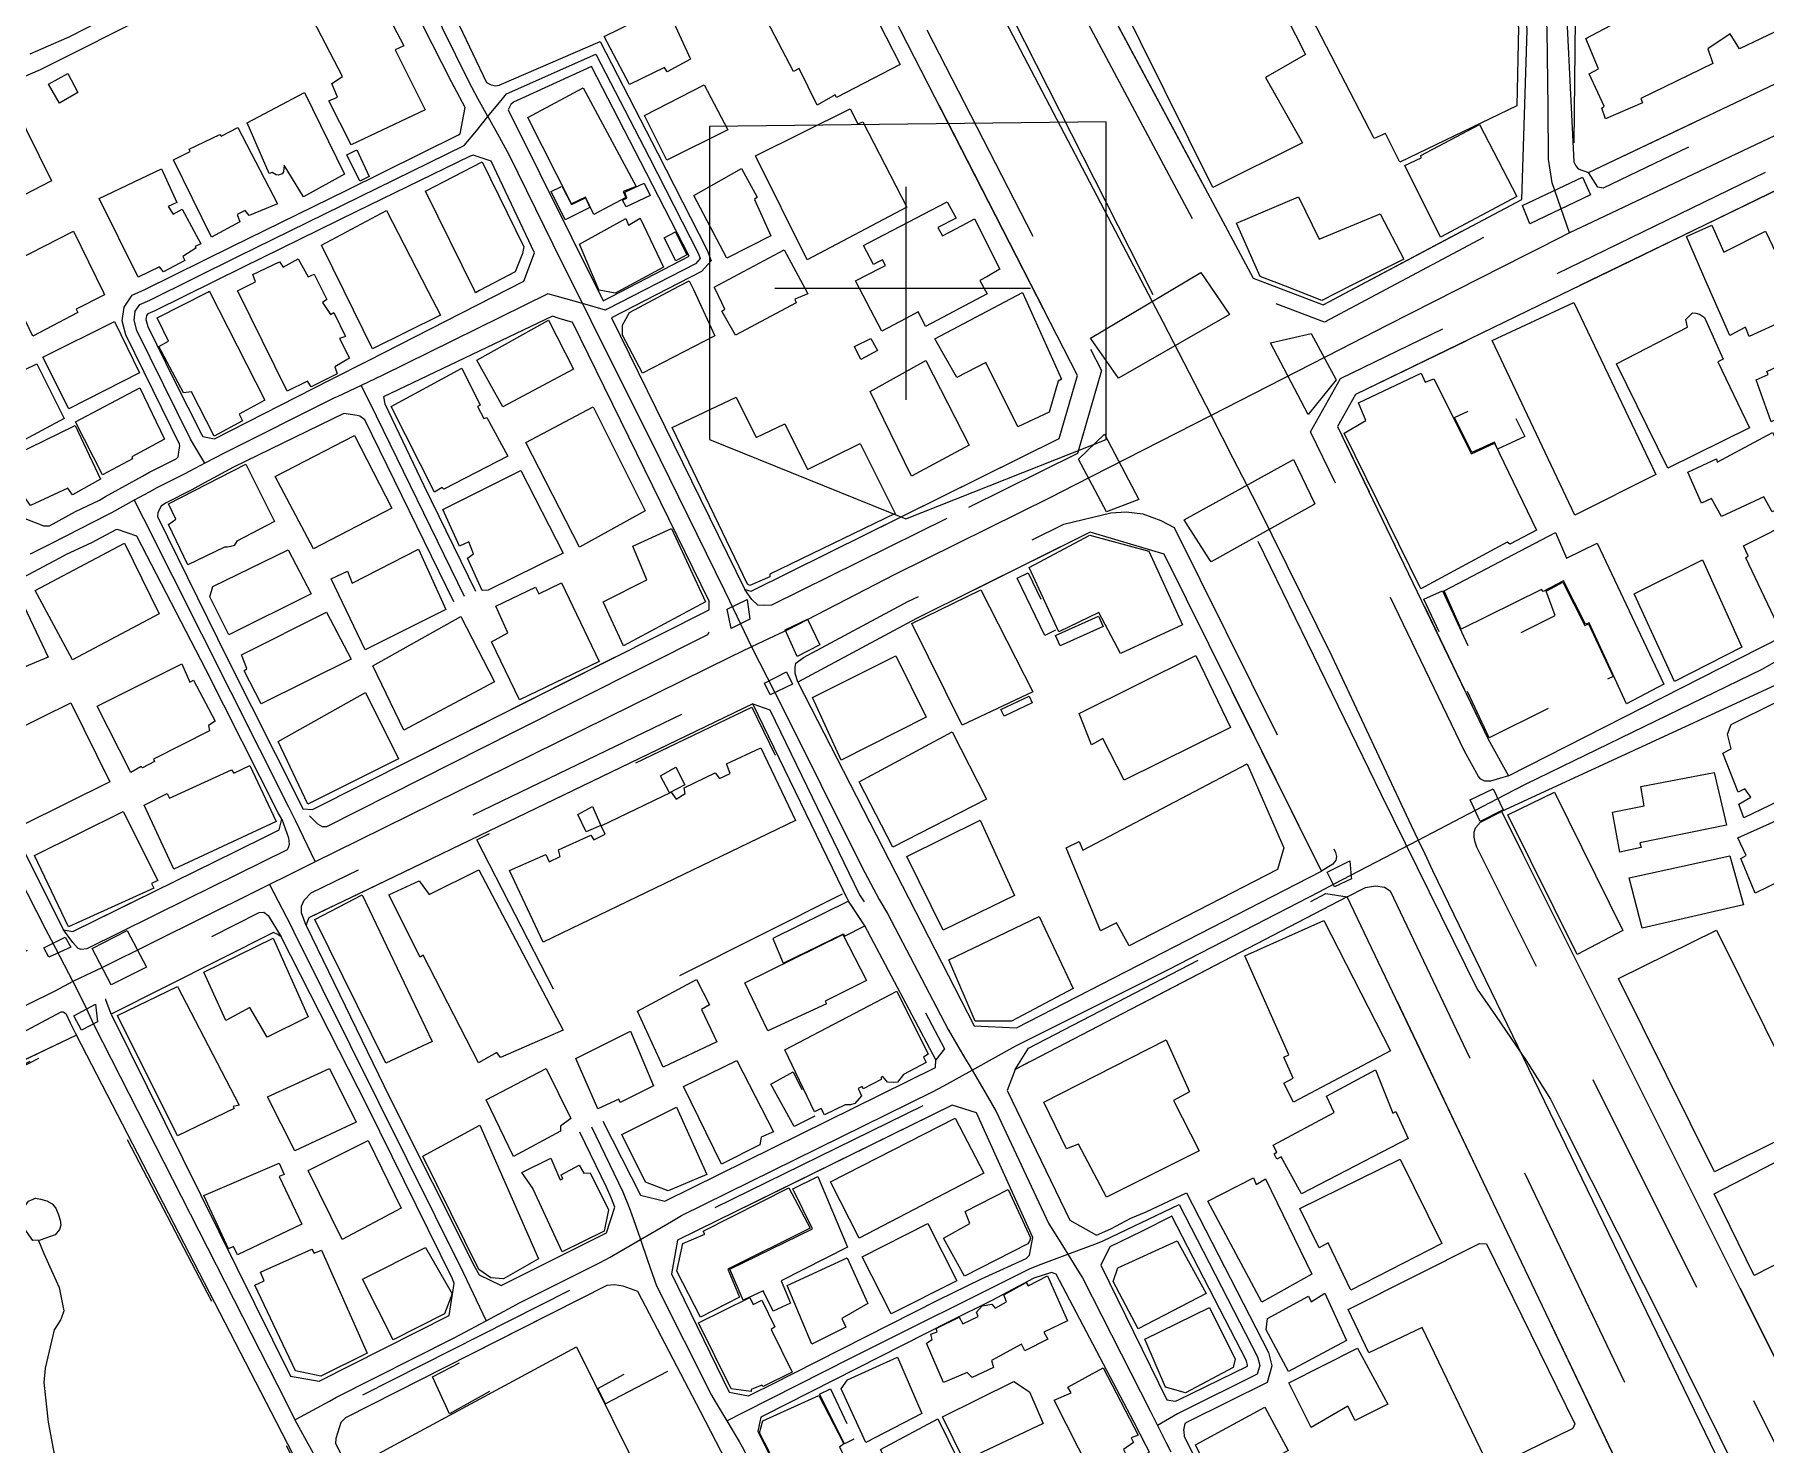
# Model space of a CAD drawing. Header units: millimetres. Extents: x 198785 to 203305, y 542885 to 545889.
# Drawn here: x 198972.1 to 199244.7, y 543548.2 to 543770.1 of the extents above; entities that cross this region are included whole.
import ezdxf

# ---------------------------------------------------------------- set-up
doc = ezdxf.new("R2010")
doc.units = ezdxf.units.MM
for name, pattern in [('FENCE_25K', [54.3, 28.7, -9.2, -16.4]), ('HIDDEN_BULD_25K', [28.8, 18.4, -10.4]), ('HIDDEN_IN_25K', [56.5, 36.5, -20])]:
    doc.linetypes.add(name, pattern=pattern)
for name, color, linetype in [('A0013114', 253, 'Continuous'), ('A0013117', 253, 'Continuous'), ('A0013118', 253, 'Continuous'), ('A0023214', 253, 'Continuous'), ('A0023217', 253, 'Continuous'), ('A0033324', 253, 'Continuous'), ('A0043325', 253, 'Continuous'), ('B0014111', 253, 'Continuous'), ('B0014112', 253, 'Continuous'), ('B0014113', 253, 'Continuous'), ('B0014115', 253, 'Continuous'), ('B0014116', 253, 'Continuous'), ('B0014118', 253, 'Continuous'), ('B0014611', 253, 'Continuous'), ('B0024120', 253, 'Continuous'), ('C0523121', 253, 'Continuous'), ('E0022112', 253, 'Continuous'), ('E0052114', 253, 'Continuous')]:
    doc.layers.add(name, color=color, linetype=linetype)

# ---------------------------------------------------------------- blocks, each defined once
blk = doc.blocks.new('B0014611')
at = {"layer": 'B0014611'}
blk.add_lwpolyline([(-30.95, -23.84), (0, -36.34), (31.55, -23.84), (31.55, 26.16), (-30.95, 25.41)], close=True, dxfattribs=at)
for points in [[(0, 15.91), (0, -17.6)], [(-20.65, 0), (19.64, 0)]]:
    blk.add_lwpolyline(points, dxfattribs=at)

msp = doc.modelspace()

# ---------------------------------------------------------------- linework, layer by layer
at = {"layer": 'A0013114'}
for points in [[(199084.94, 543682.52), (199133.47, 543706.54), (199136.35, 543716.48), (199108.53, 543770.74), (199107.02, 543773.69), (199082.83, 543820.87)], [(199216.84, 543748.43), (199255.74, 543766.91), (199263.63, 543770.4), (199264.55, 543770.85), (199269.22, 543773.15), (199312.64, 543794.51)], [(199023.78, 543788.39), (199021.8, 543788.7), (199020.24, 543788.44), (199019.85, 543788.31), (198999.25, 543777.88), (198978.62, 543767.42), (198972.96, 543764.61), (198967.36, 543762.16), (198943.39, 543750.15)], [(199135.64, 543784.82), (199164, 543731.8), (199175.06, 543727.61), (199206.31, 543744.2)], [(199255.15, 543749.88), (199221.49, 543733.54), (199212.57, 543729.21), (199180.13, 543713.45), (199177.31, 543708.45), (199201.05, 543659.23), (199204.23, 543653.41)], [(199174.76, 543638.43), (199149.97, 543688.36), (199138.35, 543691.79), (199110.99, 543678.2), (199092.26, 543668.18)], [(199015.86, 543648.14), (199078.3, 543679.57)], [(199085.19, 543664.75), (199022.82, 543634.71), (199017.54, 543632.17), (199015.28, 543631.08)], [(199203.15, 543647.83), (199264.21, 543525.73)], [(198978.1, 543628.95), (199003.82, 543641.59), (199008.79, 543644.04), (199010.58, 543644.92)], [(199237.02, 543512.44), (199178.83, 543634.38)], [(199009.7, 543628.78), (198984.11, 543615.92)], [(198978.65, 543612.58), (198963.15, 543605.24), (198929.18, 543588.16), (198925.91, 543586.52), (198921.35, 543584.23), (198897.5, 543572.15), (198891.59, 543569.16), (198859.4, 543552.86), (198855.21, 543544.53), (198866.54, 543492.46), (198868.86, 543481.52)]]:
    msp.add_lwpolyline(points, dxfattribs=at)
at = {"layer": 'A0013117'}
for points in [[(199216.41, 543849.96), (199215.35, 543849.13), (199213.11, 543847.81), (199212.29, 543847.06), (199211.65, 543845.61), (199211.56, 543845.07), (199208.39, 543824.79), (199207.64, 543818.82), (199208.83, 543814.48), (199210.36, 543804.23), (199212.99, 543781.02), (199214.54, 543750.1), (199214.83, 543749.48), (199215.22, 543749), (199216.84, 543748.43)], [(199082.83, 543820.87), (199031.14, 543793.92), (199030.37, 543790.85), (199030.33, 543789.72), (199043.23, 543762.59), (199044, 543762.24), (199044.69, 543762.07), (199045.25, 543762.16), (199061.15, 543769.03), (199070.18, 543751.53), (199078.03, 543736.22), (199078.64, 543734.53), (199077.11, 543732.85), (199062.92, 543725.54), (199083.94, 543682.79), (199084.94, 543682.52)], [(199206.31, 543744.2), (199207.17, 543770.85), (199205.68, 543793.16), (199201.79, 543808.94), (199198.24, 543817.07), (199197.41, 543817.29), (199182.53, 543809.7), (199168.41, 543802.73), (199159, 543798.13), (199159.7, 543796.63), (199154.01, 543794.01), (199138.64, 543786.52), (199135.64, 543784.82)], [(198970.53, 543693.95), (198973.12, 543692.94), (198973.49, 543692.79), (198974.43, 543692.82), (198978.52, 543695.04), (198982.28, 543696.85), (198983.23, 543697.39), (198989.04, 543700.64), (198990.05, 543701.21), (198994.34, 543703.37), (198994.69, 543703.66), (198994.94, 543705.46), (198994.89, 543705.64), (198990.76, 543714.11), (198986.43, 543722.87), (198985.85, 543725.06), (198986.15, 543727.25), (198987.42, 543729.13), (198989.43, 543730.01), (199003.25, 543736.84), (199021.13, 543745.61), (199038.85, 543754.35), (199039.1, 543754.53), (199039.9, 543758.64), (199037.75, 543762.69), (199025.61, 543786.58)], [(199059.78, 543765.14), (199047.51, 543759.5), (199047.07, 543759.12), (199046.64, 543758.29), (199061.6, 543728.23), (199075.17, 543735.23), (199067.52, 543750.16), (199059.78, 543765.14)], [(199204.23, 543653.41), (199243.76, 543673.53), (199252.14, 543677.8), (199270.13, 543686.95), (199277.54, 543690.73), (199296.04, 543700.14), (199296.84, 543704.13), (199270.63, 543757.97)], [(199041.13, 543751.18), (199040.66, 543750.98), (199022.76, 543742.29), (199004.9, 543733.53), (198990.99, 543726.66), (198989.88, 543726.17), (198989.7, 543725.89), (198989.61, 543725.29), (198989.91, 543724.18), (198994.07, 543715.75), (198998.33, 543707.22), (198998.56, 543706.84), (199000.41, 543706.51), (199018.64, 543715.79), (199024.64, 543718.84), (199049.11, 543731.3), (199050.83, 543735.79), (199043.97, 543750.19), (199041.13, 543751.18)], [(199078.3, 543679.57), (199078.3, 543680.95), (199056.81, 543724.84), (199056.48, 543724.94), (199054.71, 543725.46), (199053.65, 543725.82), (199027.01, 543713.11), (199027.24, 543712.02), (199033.35, 543699.15), (199041.5, 543682.52)], [(199038.09, 543680.85), (199024.07, 543709.47), (199023.31, 543710.06), (199022.87, 543710.16), (199020.77, 543710.48), (199003.41, 543702.01), (198998.26, 543699.24), (198996.83, 543698.47), (198992.69, 543696.38), (198992, 543695.89), (198991.46, 543694.9), (198991.44, 543694.28), (199002.45, 543671.87), (199013.72, 543649.45), (199014.29, 543648.22), (199015.86, 543648.14)], [(199010.58, 543644.92), (199011, 543646.61), (199010.44, 543647.63), (198999.05, 543670.16), (198988.18, 543691.15), (198985.12, 543692.23), (198984.85, 543692.17), (198981.01, 543690.13), (198977.03, 543688.26), (198975.96, 543687.69), (198970.15, 543684.61), (198969.23, 543684.12), (198962.15, 543680.72), (198957.85, 543678.79), (198956.42, 543677.67), (198955.03, 543672.06), (198976.64, 543629.19), (198978.1, 543628.95)], [(199092.26, 543668.18), (199120.06, 543614.06), (199126.71, 543613.77), (199174.76, 543638.43)], [(199264.21, 543525.73), (199307.94, 543548.69), (199308.05, 543550.77), (199307.99, 543552.23), (199278.54, 543609.44), (199249.07, 543666.62), (199246.16, 543667.65), (199203.15, 543647.83)], [(199061.55, 543599.06), (199067.48, 543587.41), (199071.33, 543586.49), (199113.98, 543607.51), (199114.04, 543608.74), (199102.82, 543629.84), (199100.26, 543633.69), (199085.19, 543664.75)], [(199178.83, 543634.38), (199126.52, 543607.22), (199125.24, 543603.87), (199135.11, 543583.49), (199139.32, 543581.13), (199141.58, 543582.1), (199144.76, 543583.8), (199147.17, 543584.81), (199153.49, 543587.76), (199166.42, 543562.64), (199166.97, 543560.56), (199166.2, 543557.92), (199153.72, 543551.71), (199153.27, 543551.44), (199153.06, 543550.39), (199153.07, 543550.24), (199153.16, 543549.42), (199154.24, 543547.25), (199171.63, 543512.25), (199172.59, 543511.84), (199173.38, 543511.77), (199178.69, 543513.81), (199187.75, 543518.05)], [(199015.28, 543631.08), (199014.95, 543630.27), (199014.85, 543629.86), (199027.99, 543602.84), (199041.4, 543576.06), (199042.07, 543574.89), (199045.55, 543573.21), (199062.13, 543581.47), (199063.47, 543585.52), (199062.93, 543586.87), (199062.17, 543588.66), (199057.96, 543597.31)], [(198984.11, 543615.92), (199012.39, 543558.92), (199016.88, 543558.13), (199037.34, 543568.45), (199038.15, 543573.48), (199037.87, 543574.24), (199024.53, 543601.26), (199010.89, 543628.09), (199010.39, 543628.48), (199009.7, 543628.78)], [(199025.29, 543405.79), (199027.75, 543404.19), (199071.02, 543425.83), (199072.65, 543430.45), (199054.42, 543465.92), (199053.16, 543468.37), (199027.38, 543518.4), (199011.97, 543548.19), (199009.32, 543553.3), (198978.65, 543612.58)], [(199116.6, 543601.58), (199073.34, 543580.34), (199072.4, 543575.03), (199081.48, 543556.4), (199084.52, 543555.82), (199085.17, 543556.11), (199088.35, 543557.69), (199091.56, 543559.31), (199114.45, 543570.93), (199121.2, 543574.24), (199128.25, 543577.44), (199128.8, 543577.95), (199129.28, 543580.75), (199120.42, 543600.37), (199116.6, 543601.58)], [(199151.22, 543584.1), (199146.42, 543581.69), (199141.42, 543579.3), (199139.99, 543576.37), (199150.39, 543555.21), (199151.71, 543554.99), (199152.14, 543555.15), (199163.1, 543560.51), (199163.13, 543560.61), (199162.95, 543561.31), (199151.22, 543584.1)], [(199139.45, 543542.71), (199147.7, 543546.97), (199147.17, 543547.97), (199145.2, 543551.73), (199132.97, 543574.98), (199132.26, 543575.23), (199129.47, 543574.32), (199122.87, 543570.83), (199116.15, 543567.53), (199087, 543552.74), (199086.47, 543552.44), (199085.96, 543550.26), (199112.73, 543496.1), (199123.44, 543474.35), (199125.31, 543470.56), (199129.33, 543462.4), (199134.94, 543460.24), (199176.79, 543481.6), (199178.45, 543484.67), (199169.07, 543503.27), (199166.17, 543509.02), (199149.09, 543544.31), (199140.82, 543540.04)], [(199095.69, 543459.97), (199108.58, 543466.42), (199118.39, 543471.37), (199119.32, 543471.88), (199080.22, 543547.04), (199076.93, 543553.37), (199067.1, 543572.26), (199064.75, 543573.06), (199063.39, 543573.31), (199062.22, 543573.18), (199049.24, 543566.62), (199040.81, 543562.36), (199021.01, 543552.35), (199020.32, 543551.64), (199019.51, 543549.11), (199019.47, 543548.29), (199052.32, 543484.29), (199058.56, 543471.71), (199059.13, 543471.46), (199059.84, 543471.45), (199061.94, 543472.46), (199068.02, 543475.32)]]:
    msp.add_lwpolyline(points, dxfattribs=at)
at = {"layer": 'A0013118'}
msp.add_lwpolyline([(199100.26, 543633.69), (199088.36, 543627.84), (199089.98, 543623.92), (199099.47, 543628.56), (199099.63, 543628.21), (199102.82, 543629.84)], dxfattribs=at)
at = {"layer": 'A0023214'}
for points in [[(198971.39, 543767.11), (198977.14, 543769.62), (198977.53, 543769.79), (199017.96, 543790.39)], [(199122.09, 543777.78), (199149.78, 543724.91), (199153.91, 543716.9), (199157.37, 543710.18)], [(199252.01, 543756.98), (199218.43, 543741.08), (199213.85, 543738.91), (199209.45, 543736.69), (199206.92, 543735.42), (199185.19, 543724.38), (199177.6, 543720.51), (199157.37, 543710.18)], [(199157.37, 543710.18), (199135.89, 543699.22), (199132.06, 543697.26), (199107.46, 543685.06), (199090.69, 543676.44), (199088.56, 543675.43), (199085, 543673.75), (199081.74, 543672.15), (199019.34, 543641.43), (199016.28, 543639.91), (199013.95, 543638.75), (199011.94, 543637.75), (199009.08, 543636.33), (199006.76, 543635.18), (198982.63, 543623.19), (198981.09, 543622.46), (198978.09, 543621.04), (198975.26, 543619.53), (198962.1, 543613.06)], [(199157.37, 543710.18), (199160.83, 543703.45), (199164.59, 543696.15), (199176.41, 543672.27), (199188.92, 543645.63), (199190, 543643.31), (199191.03, 543641.13), (199192.25, 543638.53), (199250.28, 543518.92), (199251.95, 543515.47), (199253.62, 543512.03), (199254.62, 543509.96), (199280.57, 543458.65), (199307.33, 543404.64), (199308.83, 543401.61), (199310.33, 543398.6), (199370.59, 543277.57), (199371.7, 543275.2), (199372.89, 543272.63)]]:
    msp.add_lwpolyline(points, dxfattribs=at)
at = {"layer": 'A0023217'}
for points in [[(199043.47, 543757.24), (199041.9, 543760.07), (199040.97, 543761.75), (199040.47, 543762.75), (199028.04, 543788.02), (199027.29, 543789.7), (199025.25, 543794.3), (199028.65, 543796.13), (199032.73, 543798.32), (199078.96, 543822.49), (199081.25, 543823.66), (199094.92, 543830.68), (199108.19, 543837.47), (199160.87, 543864.64), (199163.67, 543866.09)], [(199213.85, 543738.91), (199211.12, 543746.79), (199210.51, 543750.55), (199210.45, 543758.66), (199210.33, 543770.91), (199209.63, 543782.22), (199208.6, 543793.61), (199207.13, 543801.89), (199205.53, 543810.21), (199204.32, 543814.27), (199203.3, 543816.96), (199202.64, 543817.89), (199199.43, 543822.4)], [(199043.47, 543757.24), (199045.74, 543760.03), (199046.39, 543760.83), (199060.47, 543767.08), (199068.85, 543750.85), (199076.65, 543735.62), (199076.92, 543734.87), (199076.19, 543734.06), (199062.26, 543726.89), (199062, 543726.75), (199058.37, 543727.78)], [(198998.88, 543702.66), (198997.45, 543705.03), (198996.61, 543706.43), (198988.17, 543723.53), (198987.73, 543725.18), (198987.92, 543726.57), (198988.65, 543727.65), (198990.21, 543728.33), (199004.07, 543735.18), (199039.75, 543752.68), (199041.65, 543755.01), (199043.47, 543757.24)], [(199043.47, 543757.24), (199045.24, 543754.04), (199046.83, 543751.16), (199053.69, 543737.14), (199056.28, 543731.97), (199058.37, 543727.78)], [(199058.37, 543727.78), (199054.42, 543728.89), (199052.92, 543729.32), (199026.8, 543716.46), (199025.82, 543716), (199023.52, 543714.91)], [(199058.37, 543727.78), (199059.64, 543725.23), (199070.62, 543703.26), (199080.75, 543682.62), (199081.52, 543681), (199085, 543673.75), (199088.71, 543666.46), (199089.44, 543665.02), (199102.37, 543639.13), (199105.12, 543633.97), (199106.4, 543631.76), (199115.95, 543613.48), (199118.24, 543609.61), (199119.72, 543607.09)], [(199023.52, 543714.91), (199019.71, 543713.12), (199019.21, 543712.89), (199001.91, 543704.26), (198998.88, 543702.66)], [(199039.79, 543681.68), (199024.85, 543712.2), (199023.52, 543714.91)], [(198998.88, 543702.66), (198996.51, 543701.41), (198995.61, 543700.93), (198991.33, 543698.78), (198990.11, 543698.11), (198987.76, 543696.82)], [(198987.76, 543696.82), (198984.16, 543694.84), (198983.56, 543694.51), (198974.7, 543690.01), (198971.38, 543688.31)], [(198987.76, 543696.82), (198989.2, 543693.95), (199012.08, 543648.54), (199013.09, 543646.45), (199016.28, 543639.91)], [(198949.71, 543677.15), (198950.9, 543674.52), (198952.41, 543671.14), (198963.67, 543649.08), (198973.78, 543629.3), (198974.68, 543627.59), (198978.09, 543621.04), (198979.87, 543617.52), (198981.38, 543614.25), (199011.67, 543554.8), (199013.06, 543552.06)], [(199119.72, 543607.09), (199126.63, 543610.92), (199150.68, 543622.92), (199174.51, 543635.22), (199176.79, 543636.41), (199190, 543643.31), (199203.66, 543650.44), (199207.03, 543652.2), (199244.21, 543670.22), (199244.94, 543670.64), (199248.82, 543672.84)], [(199009.08, 543636.33), (199012.4, 543629.89), (199012.87, 543628.98), (199039.63, 543575.15), (199041.63, 543570.94), (199043.19, 543567.64)], [(199067.48, 543580.43), (199072.37, 543583.29), (199073.96, 543584.21), (199113.5, 543603.67), (199115.26, 543604.62), (199119.72, 543607.09)], [(199119.72, 543607.09), (199121.37, 543604.29), (199123.54, 543600.59), (199131.84, 543582.89), (199133.95, 543579.5), (199134.81, 543578.12)], [(199059.76, 543598.18), (199064.74, 543587.96), (199065.74, 543585.48), (199066.33, 543583.76), (199067.48, 543580.43)], [(199134.81, 543578.12), (199139.49, 543579.88), (199140.37, 543580.21), (199152.36, 543585.93), (199164.69, 543561.98), (199165.05, 543560.58), (199164.65, 543559.22), (199152.93, 543553.43), (199152.11, 543552.96), (199148.96, 543551.13)], [(199043.19, 543567.64), (199047.41, 543569.89), (199048.34, 543570.39), (199061.14, 543576.81), (199062.72, 543577.67), (199063.23, 543577.95), (199067.48, 543580.43)], [(199067.48, 543580.43), (199068.66, 543577.03), (199070.02, 543573.12), (199078.68, 543555.93), (199079.27, 543554.93), (199081.1, 543551.87)], [(199081.1, 543551.87), (199083.79, 543553.24), (199100.7, 543561.82), (199128.86, 543575.88), (199130.6, 543576.54), (199134.81, 543578.12)], [(199134.81, 543578.12), (199136.25, 543575.82), (199137.15, 543574.38), (199147.79, 543553.47), (199148.96, 543551.13)], [(199013.06, 543552.06), (199013.27, 543552.17), (199018.54, 543555), (199019.53, 543555.54), (199038.04, 543564.88), (199039.06, 543565.43), (199043.19, 543567.64)], [(199013.06, 543552.06), (199014.6, 543549.28), (199022.63, 543534.79), (199023.43, 543533.34), (199033.22, 543514.26), (199037.74, 543505.46), (199048.18, 543485.2), (199051.77, 543478.24), (199053.72, 543474.43), (199055.46, 543471.06), (199055.94, 543470.09), (199056.79, 543468.38)], [(199081.1, 543551.87), (199083.03, 543548.61), (199083.54, 543547.77), (199120.92, 543474.03), (199121.36, 543473.11), (199122.19, 543471.38)], [(199148.96, 543551.13), (199149.8, 543549.46), (199150.27, 543548.53), (199151.04, 543547)]]:
    msp.add_lwpolyline(points, dxfattribs=at)
at = {"layer": 'A0033324', "linetype": 'HIDDEN_IN_25K', "flags": 128}
for points in [[(199115.74, 543693.97), (199088.13, 543680.3), (199086.82, 543680.25), (199086.01, 543680.33), (199085.04, 543681.22), (199083.94, 543682.79), (199084.94, 543682.52), (199133.47, 543706.54), (199136.35, 543716.48), (199082.83, 543820.87), (199084.87, 543821.81), (199085.98, 543822.15), (199087.25, 543822.23), (199088.64, 543822.07), (199089.39, 543821.59), (199090.24, 543820.67), (199099.03, 543803.53), (199098.81, 543797.82), (199140.12, 543717.25), (199136.32, 543704.16), (199115.74, 543693.97)], [(199232.56, 543752.41), (199219.15, 543745.94), (199218.28, 543746.1), (199216.84, 543748.43), (199249.03, 543763.72), (199251.98, 543765.12), (199255.74, 543766.91), (199263.63, 543770.4), (199264.55, 543770.85), (199269.22, 543773.15), (199312.64, 543794.51), (199313.1, 543795.57), (199303.82, 543816.35), (199301.68, 543821.14), (199303.13, 543822.12), (199315.88, 543795.38), (199315.82, 543794.36), (199314.69, 543791.8), (199313.29, 543790.63), (199284.46, 543776.38), (199264.93, 543767.06), (199257.03, 543764.1), (199232.56, 543752.41)], [(199164, 543731.8), (199175.06, 543727.61), (199206.31, 543744.2), (199206.05, 543741.93), (199205.65, 543741.18), (199204.56, 543740.44), (199175.24, 543724.88), (199160.1, 543730.6), (199133.26, 543780.79), (199133.05, 543781.87), (199133.28, 543782.85), (199133.98, 543783.84), (199135.64, 543784.82), (199164, 543731.8)], [(199204.23, 543653.41), (199201.37, 543652.58), (199200.5, 543652.61), (199199.89, 543652.89), (199199.5, 543653.31), (199197.32, 543657.31), (199173.06, 543707.61), (199177.76, 543715.97), (199252.13, 543752.08), (199252.73, 543752.13), (199253.54, 543752.03), (199254.23, 543751.5), (199255.15, 543749.88), (199180.13, 543713.45), (199177.31, 543708.45), (199201.05, 543659.23), (199204.23, 543653.41)], [(199151.57, 543692.56), (199176.97, 543641.39), (199177.15, 543640.73), (199177.03, 543640.17), (199176.54, 543639.51), (199174.76, 543638.43), (199149.97, 543688.36), (199138.35, 543691.79), (199110.99, 543678.2), (199092.26, 543668.18), (199091.89, 543669.58), (199091.89, 543670.49), (199091.96, 543671.16), (199093.2, 543672.09), (199109.62, 543680.86), (199134.17, 543693.07), (199141.59, 543694.82), (199144.02, 543695.02), (199146.62, 543694.67), (199149.47, 543693.63), (199151.57, 543692.56)], [(199047.66, 543660.34), (199018.02, 543645.42), (199017.42, 543645.39), (199016.67, 543645.85), (199014.29, 543648.22), (199015.86, 543648.14), (199078.3, 543679.57), (199078.36, 543676.64), (199078.29, 543675.99), (199078.05, 543675.64), (199047.66, 543660.34)], [(199085.19, 543664.75), (199015.28, 543631.08), (199014.95, 543630.27), (199014.85, 543629.86), (199014.13, 543631.86), (199014.13, 543632.89), (199014.53, 543633.88), (199015.63, 543635.03), (199081.7, 543666.85), (199082.78, 543667.02), (199083.55, 543666.72), (199085.19, 543664.75)], [(199085.19, 543664.75), (199087.86, 543663.83), (199102, 543634.69), (199104.54, 543630.87), (199115.4, 543610.44), (199114.04, 543608.74), (199102.82, 543629.84), (199100.26, 543633.69), (199085.19, 543664.75)], [(199260.52, 543524.39), (199259.36, 543524.16), (199258.57, 543524.36), (199257.83, 543525.08), (199199.24, 543642.22), (199198.96, 543642.97), (199198.8, 543643.77), (199198.8, 543644.54), (199199.05, 543645.25), (199199.83, 543646.15), (199203.15, 543647.83), (199264.21, 543525.73), (199260.52, 543524.39)], [(198996.07, 543634), (198980.27, 543626.22), (198979.42, 543626.11), (198978.95, 543626.27), (198978.1, 543627.2), (198976.64, 543629.19), (198978.1, 543628.95), (199010.58, 543644.92), (199011, 543646.61), (199012.08, 543643.67), (199012.14, 543642.62), (199012.01, 543642.08), (199011.87, 543641.76), (198996.07, 543634)], [(199178.83, 543634.38), (199181.71, 543635.84), (199183.27, 543636.11), (199184.68, 543635.93), (199185.58, 543635.31), (199241.87, 543517.38), (199241.97, 543516.26), (199241.74, 543515.53), (199240.74, 543514.5), (199237.02, 543512.44), (199178.83, 543634.38)], [(199178.83, 543634.38), (199126.52, 543607.22), (199128.62, 543610.57), (199175.48, 543634.89), (199178.83, 543634.38)], [(199008.86, 543631.46), (199010.89, 543628.09), (199010.39, 543628.48), (199009.7, 543628.78), (198984.11, 543615.92), (198983.27, 543618.15), (198983.22, 543619.07), (198983.73, 543619.98), (199007.46, 543631.91), (199008.17, 543631.96), (199008.86, 543631.46)], [(198857.4, 543565.14), (198853.03, 543567.08), (198848.23, 543572.93), (198857.31, 543568.9), (198885.37, 543583.1), (198890.46, 543585.86), (198919.34, 543600.74), (198922.21, 543601.9), (198941.48, 543611.02), (198971.88, 543626.47), (198972.06, 543627.19), (198972.61, 543624.24), (198972.03, 543622.25), (198971.26, 543621.66), (198918.11, 543595.16), (198859.33, 543566.32), (198857.4, 543565.14)], [(198962.07, 543604.7), (198962.05, 543604.69), (198960.87, 543606.94), (198960.85, 543607.36), (198960.87, 543607.75), (198961.06, 543608.2), (198976.27, 543616.26), (198976.57, 543616.26), (198976.99, 543616.03), (198977.69, 543614.57), (198978.47, 543612.96), (198978.65, 543612.58), (198965.76, 543606.47), (198963.15, 543605.24), (198962.07, 543604.7)], [(199116.6, 543601.58), (199073.34, 543580.34), (199074.53, 543583.15), (199114, 543602.53), (199116.6, 543601.58)], [(199052.32, 543484.29), (199058.56, 543471.71), (199056.29, 543471.77), (199050.53, 543483.39), (199017.45, 543547.85), (199017.52, 543549.47), (199018.56, 543552.7), (199019.8, 543553.98), (199061.13, 543574.87), (199063.39, 543573.31), (199062.22, 543573.18), (199021.01, 543552.35), (199020.32, 543551.64), (199019.51, 543549.11), (199019.47, 543548.29), (199052.32, 543484.29)]]:
    msp.add_lwpolyline(points, dxfattribs=at)
at = {"layer": 'A0043325'}
for points in [[(199217.16, 543744.9), (199207.59, 543740.37), (199206.42, 543743.22), (199215.88, 543747.68), (199217.16, 543744.9)], [(199160.3, 543726.08), (199142.77, 543716.02), (199138.4, 543722.32), (199155.78, 543732.68), (199160.3, 543726.08)], [(199177.07, 543715.78), (199172.69, 543710.3), (199166.75, 543721.61), (199173.14, 543723.06), (199177.07, 543715.78)], [(199146.02, 543696.94), (199140.93, 543694.99), (199136.52, 543703.31), (199140.58, 543707.22), (199146.02, 543696.94)], [(199167.39, 543692.71), (199157.37, 543687.11), (199157.13, 543687.49), (199153.78, 543692.75), (199153.15, 543693.75), (199170.35, 543703.23), (199173.72, 543696.24), (199173.49, 543696.11), (199167.39, 543692.71)], [(199084.71, 543678.11), (199081.81, 543676.64), (199081.18, 543679.67), (199084.28, 543681.21), (199084.71, 543678.11)], [(199095.77, 543674.04), (199092.2, 543672.21), (199090.3, 543676.43), (199093.82, 543678.12), (199095.77, 543674.04)], [(199091.47, 543667.88), (199087.91, 543666.18), (199087.01, 543668.04), (199090.49, 543669.82), (199091.47, 543667.88)], [(199203.37, 543648.1), (199199.75, 543646.27), (199198.19, 543649.64), (199201.81, 543651.39), (199203.37, 543648.1)], [(199176.83, 543635.95), (199176.8, 543635.94), (199175.65, 543638.26), (199179.24, 543640.04), (199179.46, 543637.52), (199179.48, 543637.22), (199176.83, 543635.95)], [(198977.78, 543626.48), (198974.3, 543624.89), (198973.5, 543626.34), (198976.88, 543628.02), (198977.78, 543626.48)], [(198989.7, 543623.32), (198984.13, 543620.51), (198981.13, 543626.23), (198986.64, 543629.11), (198989.7, 543623.32)], [(198981.99, 543614.7), (198979.44, 543613.4), (198978.23, 543615.67), (198981.64, 543617.46), (198981.99, 543614.7)]]:
    msp.add_lwpolyline(points, dxfattribs=at)
at = {"layer": 'B0014111'}
for points in [[(199108.39, 543765.43), (199098.4, 543760.25), (199098.19, 543760.66), (199095.33, 543759.01), (199092.5, 543764.81), (199091.58, 543764.32), (199079.72, 543787.03), (199093.59, 543794.38), (199108.39, 543765.43)], [(199193.5, 543791.6), (199195.03, 543787.95), (199197.37, 543789.13), (199205.81, 543771.31), (199205.56, 543758.93), (199187.13, 543750.06), (199184.86, 543754.57), (199183.06, 543753.77), (199169.5, 543779.99), (199193.5, 543791.6)], [(199152.81, 543791.32), (199158.01, 543780.3), (199162.73, 543782.92), (199164.85, 543778.95), (199165.95, 543779.47), (199172.26, 543767.02), (199165.93, 543763.41), (199171.79, 543753.11), (199157.67, 543746.09), (199138.71, 543784.25), (199152.81, 543791.32)], [(199033.59, 543758.32), (199021.92, 543752.79), (199018.41, 543759.7), (199019.75, 543760.27), (199018.88, 543762.44), (199020.57, 543763.52), (199012.56, 543778.93), (199014.51, 543779.8), (199013.7, 543781.49), (199021.32, 543785.41), (199030.22, 543768.38), (199028.86, 543767.73), (199033.59, 543758.32)], [(199064.78, 543745.46), (199065.18, 543744.51), (199060.17, 543741.82), (199058.86, 543744.54), (199056.64, 543743.48), (199049.73, 543757.08), (199058.48, 543761.76), (199066.8, 543746.24), (199064.78, 543745.46)], [(198974.7, 543747.12), (198962.68, 543740.91), (198956.52, 543753.07), (198968.75, 543759.22), (198974.7, 543747.12)], [(199100.53, 543758.45), (199101.74, 543756.08), (199102.5, 543756.39), (199109.47, 543742.95), (199093.78, 543734.68), (199085.63, 543751.03), (199100.53, 543758.45)], [(199205.55, 543744.63), (199193.51, 543738.25), (199187.9, 543749.52), (199190.47, 543750.75), (199190.44, 543751.11), (199199.68, 543755.97), (199205.55, 543744.63)], [(199042.15, 543729.83), (199041.5, 543729.49), (199041.33, 543729.83), (199033.65, 543745.48), (199042.54, 543750.1), (199049.1, 543736.7), (199048.89, 543735.65), (199047.76, 543732.81), (199042.15, 543729.83)], [(199088.01, 543738.48), (199081.08, 543734.92), (199075.91, 543744.79), (199083.41, 543749.06), (199085.86, 543744.52), (199085.47, 543744.18), (199088.01, 543738.48)], [(199171.13, 543744.62), (199174.41, 543737.91), (199183.99, 543741.93), (199187.73, 543734.77), (199179.34, 543730.56), (199174.83, 543728.3), (199169.12, 543730.51), (199165.12, 543732.05), (199161.4, 543740.45), (199171.13, 543744.62)], [(199067.47, 543741.24), (199071.13, 543733.51), (199064.53, 543729.95), (199063.53, 543729.41), (199060.98, 543729.88), (199060.96, 543729.93), (199057.88, 543737.12), (199065.21, 543741.16), (199065.63, 543740.15), (199067.47, 543741.24)], [(199236.26, 543740.12), (199238.15, 543735.91), (199244.69, 543739.17), (199248.67, 543730.93), (199249.99, 543728.2), (199248.71, 543727.67), (199249.47, 543725.99), (199242.16, 543722.59), (199241.55, 543724.06), (199239.08, 543722.78), (199235.53, 543730.86), (199232.24, 543738.34), (199236.26, 543740.12)], [(199092.03, 543727.92), (199082.46, 543722.84), (199080.29, 543726.61), (199080.79, 543726.92), (199079.3, 543730.03), (199079.13, 543730.39), (199090.11, 543736.24), (199093.45, 543730.11), (199093.87, 543729.34), (199091.79, 543728.48), (199092.03, 543727.92)], [(199127.65, 543729.52), (199133.82, 543715.87), (199133.27, 543715.55), (199131.87, 543710.67), (199126.93, 543708.39), (199121.91, 543718.52), (199117.32, 543716.15), (199113.88, 543722.23), (199127.65, 543729.52)], [(199227.44, 543700.86), (199214.7, 543694.46), (199201.67, 543721.99), (199214.5, 543727.94), (199227.44, 543700.86)], [(199242.19, 543708.21), (199229.3, 543701.87), (199221.24, 543718.28), (199232.44, 543724.07), (199232.15, 543725.26), (199233.22, 543726.31), (199233.72, 543726.3), (199234.31, 543726.12), (199235.09, 543725.58), (199238.06, 543719.06), (199237.19, 543718.63), (199242.19, 543708.21)], [(199056.96, 543717.44), (199045.8, 543711.55), (199041.73, 543718.89), (199053, 543725.17), (199056.96, 543717.44)], [(199256.84, 543714.47), (199245.59, 543709.19), (199243.26, 543715.77), (199245.11, 543716.6), (199244.93, 543717.09), (199251.11, 543719.98), (199251.07, 543720.32), (199253.57, 543721.27), (199256.84, 543714.47)], [(199119.29, 543705.5), (199110.17, 543700.63), (199103.66, 543713.93), (199112.44, 543718.81), (199119.29, 543705.5)], [(199190.47, 543716.83), (199191.09, 543715.43), (199192.45, 543715.92), (199198.39, 543704.14), (199202.03, 543705.82), (199208.66, 543692.14), (199204.42, 543689.92), (199204.03, 543690.2), (199190.4, 543682.88), (199178.33, 543707.41), (199181.77, 543709.36), (199180.61, 543712.15), (199190.47, 543716.83)], [(198987.49, 543703.37), (198982.77, 543700.85), (198978.53, 543709.19), (198988.62, 543714.51), (198992.52, 543706.46), (198987.39, 543703.68), (198987.49, 543703.37)], [(199082.55, 543713.04), (199085.7, 543706.69), (199090.26, 543708.85), (199093.79, 543701.67), (199102.13, 543705.74), (199107.63, 543694.76), (199087.88, 543685.21), (199087.9, 543684.79), (199084.73, 543683.42), (199084.34, 543683.63), (199072.51, 543708.27), (199082.55, 543713.04)], [(199068.25, 543695.16), (199057.89, 543689.43), (199049.45, 543705.94), (199060.04, 543711.53), (199068.25, 543695.16)], [(199028.32, 543695.56), (199015.99, 543689.15), (199009.97, 543700.54), (199022.43, 543707), (199028.32, 543695.56)], [(199250.11, 543694.11), (199250.61, 543692.53), (199251.51, 543693.02), (199254.78, 543687.15), (199254.18, 543686.89), (199256.04, 543682.62), (199253.87, 543681.22), (199254.46, 543680.19), (199247.01, 543676.39), (199241.59, 543687.78), (199241.96, 543688.06), (199241.24, 543689.64), (199250.11, 543694.11)], [(199077.72, 543680.84), (199064.85, 543673.9), (199061.6, 543680.84), (199068.49, 543684.31), (199066.32, 543689.57), (199072.37, 543692.36), (199077.72, 543680.84)], [(199147.56, 543688.79), (199152.9, 543677.22), (199143.11, 543672.72), (199139.69, 543679.15), (199133.41, 543676.1), (199128.7, 543686.22), (199138.3, 543691.34), (199147.56, 543688.79)], [(199211.65, 543691.76), (199213.34, 543687.68), (199218.22, 543690.08), (199228.7, 543667.88), (199222.83, 543664.79), (199216.91, 543677.55), (199216.37, 543677.34), (199212.89, 543684.15), (199209.71, 543682.44), (199209.45, 543682.75), (199196.75, 543676.54), (199194.09, 543682.58), (199211.65, 543691.76)], [(198974.2, 543672.12), (198958.92, 543665.78), (198955.78, 543672.85), (198957.27, 543678.03), (198968.99, 543683.1), (198974.2, 543672.12)], [(199055.06, 543683.8), (199061, 543671.42), (199048.43, 543665.38), (199044.04, 543674.53), (199046.59, 543675.94), (199044.74, 543680.15), (199050.97, 543683.14), (199051.48, 543682.08), (199055.06, 543683.8)], [(199129.31, 543666.64), (199118.16, 543661.4), (199110.22, 543677.43), (199121.12, 543682.71), (199129.31, 543666.64)], [(199044.53, 543668.22), (199030.21, 543660.64), (199025.35, 543670.77), (199039.22, 543678.51), (199044.53, 543668.22)], [(199112.51, 543662.68), (199099.13, 543655.92), (199094.62, 543665.75), (199107.7, 543672.32), (199112.51, 543662.68)], [(199160.46, 543661.03), (199143.7, 543652.75), (199140.32, 543659.32), (199138.55, 543658.31), (199136.62, 543663.27), (199154.97, 543672.38), (199160.46, 543661.03)], [(198995.24, 543671.09), (198996.49, 543668.18), (198997.07, 543668.48), (199000.49, 543662.02), (198999.43, 543661.38), (198999.62, 543660.52), (198990.77, 543656.05), (198990.97, 543655.7), (198989.07, 543654.72), (198988.85, 543654.88), (198987.24, 543653.97), (198981.93, 543664.43), (198995.24, 543671.09)], [(199029.41, 543656.11), (199015.08, 543648.97), (199010.44, 543658.83), (199024.21, 543666.55), (199029.41, 543656.11)], [(199251.17, 543651.82), (199249.51, 543650.98), (199249.6, 543650.82), (199241.3, 543646.8), (199240.52, 543648.95), (199242.38, 543650.1), (199241.43, 543651.4), (199240.4, 543650.89), (199237.97, 543657.01), (199239.29, 543657.67), (199238.72, 543660.01), (199239.28, 543661.54), (199246.5, 543665.1), (199252.76, 543652.76), (199251.07, 543652.01), (199251.17, 543651.82)], [(199122.01, 543649.78), (199107.27, 543642.19), (199101.96, 543652.51), (199116.57, 543660.35), (199122.01, 543649.78)], [(199168.82, 543642.12), (199167.83, 543638.7), (199144.45, 543626.66), (199142.46, 543630.3), (199139.98, 543629.03), (199134.55, 543642.1), (199136.59, 543643.11), (199137.2, 543641.74), (199163.04, 543655.35), (199168.82, 543642.12)], [(199005.99, 543655.08), (199010.09, 543646.26), (198994.01, 543638.76), (198989.34, 543648.84), (198992.92, 543650.64), (198993.33, 543649.93), (199003.1, 543654.36), (199003.46, 543653.84), (199005.99, 543655.08)], [(199225.1, 543642.14), (199221.79, 543641.44), (199220.62, 543647.71), (199225.62, 543648.7), (199225.09, 543651.74), (199236.64, 543653.95), (199238.54, 543645.67), (199224.93, 543642.87), (199225.1, 543642.14)], [(199222.25, 543629.11), (199215.04, 543625.28), (199204.11, 543647.29), (199211.46, 543650.86), (199222.25, 543629.11)], [(198990.83, 543635.73), (198977.39, 543629.67), (198972.07, 543640.88), (198986.03, 543647.8), (198991.49, 543636.94), (198990.5, 543636.47), (198990.83, 543635.73)], [(199126.4, 543634.6), (199115.19, 543629.12), (199109.48, 543640.73), (199120.99, 543646.46), (199126.4, 543634.6)], [(199241.25, 543633.13), (199225.3, 543629.45), (199223.21, 543637.36), (199239.11, 543640.83), (199241.25, 543633.13)], [(199042.02, 543638.64), (199055.34, 543613.4), (199045.44, 543609.09), (199044.87, 543609.86), (199042.01, 543608.27), (199033.28, 543625.2), (199032.82, 543624.88), (199027.86, 543634.7), (199032.64, 543636.89), (199034.2, 543634.76), (199042.02, 543638.64)], [(199034.69, 543611.61), (199027.38, 543608.17), (199016.18, 543630.79), (199023.67, 543634.69), (199034.69, 543611.61)], [(199125.94, 543614.83), (199120.22, 543614.8), (199116.08, 543624.48), (199130.3, 543631.28), (199135.68, 543619.93), (199125.94, 543614.83)], [(199185.64, 543610.15), (199170.36, 543602.07), (199168.84, 543605.03), (199170.29, 543605.85), (199168.83, 543609.14), (199169.64, 543609.5), (199162.68, 543625.11), (199175.14, 543630.68), (199185.64, 543610.15)], [(199009.64, 543627.88), (199015.15, 543615.51), (199008.7, 543612.27), (199005.98, 543616.97), (199002.18, 543614.91), (198998.74, 543622.51), (199009.64, 543627.88)], [(199096.8, 543617.56), (199087.57, 543613.28), (199083.93, 543620.83), (199099.39, 543628.48), (199103.11, 543621.22), (199096.6, 543617.98), (199096.8, 543617.56)], [(199252.12, 543598.68), (199236.7, 543591.09), (199221.56, 543621.51), (199236.97, 543629.16), (199252.12, 543598.68)], [(199003.52, 543601.05), (198994.55, 543596.78), (198985.1, 543615.71), (198994.56, 543620.26), (199004.27, 543601.57), (199003.32, 543601.36), (199003.52, 543601.05)], [(199108.92, 543606.41), (199108, 543605.21), (199107.34, 543605.16), (199106.43, 543605.19), (199105.68, 543606.12), (199105.42, 543605.99), (199105.43, 543605.65), (199102.6, 543604.13), (199102.4, 543604.54), (199101.81, 543604.22), (199102.32, 543603.05), (199101.29, 543601.82), (199100.58, 543601.64), (199099.74, 543601.62), (199096.51, 543600.07), (199095.94, 543601.06), (199094.9, 543600.51), (199090.22, 543610.28), (199107.86, 543619.53), (199112.8, 543609.63), (199112.07, 543609.13), (199112.49, 543608.3), (199108.92, 543606.41)], [(199151.46, 543602.32), (199155.51, 543594.38), (199140.9, 543587.1), (199136.5, 543595.45), (199134.6, 543594.7), (199131.01, 543602.03), (199150.31, 543611.85), (199154, 543603.67), (199151.46, 543602.32)], [(199086.29, 543595.35), (199080.28, 543592.28), (199074.28, 543604.51), (199082.7, 543608.64), (199088.44, 543597.39), (199086.49, 543596.53), (199086.29, 543595.35)], [(199183.28, 543607.13), (199186.01, 543600.32), (199186.47, 543600.61), (199188.41, 543596.36), (199171.61, 543587.61), (199168.43, 543593.43), (199167.75, 543593.07), (199167.32, 543593.93), (199167.73, 543594.2), (199167.14, 543595.31), (199176.79, 543600.41), (199175.57, 543603.02), (199183.28, 543607.13)], [(199077.93, 543590.68), (199071.84, 543588.07), (199068.27, 543589.45), (199064.57, 543596.96), (199073.19, 543601.26), (199077.93, 543590.68)], [(199051.45, 543577.41), (199045.93, 543574.25), (199043.91, 543574.38), (199042.02, 543575.72), (199033.2, 543593.56), (199042.19, 543598.42), (199051.45, 543577.41)], [(199259.01, 543582.93), (199242.93, 543574.78), (199236.64, 543587.61), (199252.14, 543595.66), (199259.01, 543582.93)], [(199054.66, 543590.28), (199054.86, 543589.84), (199055.25, 543589.98), (199055.02, 543590.63), (199057.82, 543592.13), (199058.56, 543590.86), (199059.55, 543590.91), (199062.44, 543585.1), (199061.79, 543581.76), (199055.19, 543578.51), (199050.62, 543588.34), (199050.59, 543588.39), (199048.8, 543590.98), (199053.36, 543593.24), (199054.66, 543590.28)], [(199187.15, 543593.1), (199193.73, 543579.79), (199179.37, 543572.46), (199175.81, 543579.92), (199174.38, 543579.12), (199171.38, 543585.34), (199187.15, 543593.1)], [(199014.16, 543582.83), (199004.04, 543578.04), (199003.38, 543579.32), (199002.6, 543578.96), (198998.74, 543587.38), (199010.59, 543592.44), (199011.37, 543590.68), (199010.61, 543590.34), (199014.16, 543582.83)], [(199083.11, 543571.35), (199076.95, 543568.19), (199073.25, 543575.44), (199074.15, 543579.79), (199077.64, 543581.27), (199077.4, 543581.73), (199090.85, 543588.56), (199094.23, 543582.24), (199081.26, 543575.77), (199083.11, 543571.35)], [(199128.52, 543579.77), (199118.56, 543574.66), (199115.23, 543580.66), (199119.39, 543582.95), (199118.65, 543584.83), (199125.42, 543588.3), (199128.91, 543580.69), (199128.78, 543580.17), (199128.52, 543579.77)], [(199036.63, 543568.73), (199028.54, 543564.63), (199023.72, 543574.18), (199033.63, 543579.19), (199037.83, 543571.87), (199036.63, 543568.73)], [(199200.75, 543579.77), (199214.67, 543551.4), (199214.35, 543550.69), (199201.91, 543544.6), (199201.09, 543544.83), (199190.62, 543566.6), (199182.24, 543562.59), (199178.96, 543569.43), (199199.68, 543579.78), (199200.75, 543579.77)], [(199084.7, 543571.3), (199085.27, 543570.2), (199086.61, 543570.9), (199088.67, 543566.68), (199088.1, 543566.28), (199091.41, 543559.57), (199086.84, 543557.27), (199086.6, 543557.5), (199084.95, 543556.82), (199084.94, 543556.49), (199081.79, 543556.92), (199076.64, 543567.29), (199084.7, 543571.3)], [(199073.47, 543528.64), (199075.02, 543525.26), (199076.13, 543525.91), (199080.17, 543518.02), (199077.67, 543517.27), (199078, 543516.8), (199070.38, 543512.98), (199069.73, 543514.11), (199068.08, 543512.97), (199068.59, 543512.2), (199057.47, 543506.41), (199055.13, 543510.18), (199045.99, 543505.48), (199025.5, 543546.3), (199057.4, 543563.53), (199074.42, 543529.19), (199073.47, 543528.64)], [(199099.42, 543546.61), (199090.38, 543541.98), (199086.25, 543550), (199086.78, 543551.86), (199095.6, 543555.87), (199099.51, 543548.24), (199098.84, 543547.73), (199099.42, 543546.61)]]:
    msp.add_lwpolyline(points, dxfattribs=at)
at = {"layer": 'B0014112'}
for points in [[(199075.38, 543766.25), (199071.72, 543764.3), (199071.29, 543764.94), (199065.76, 543762.28), (199061.77, 543769.84), (199071.52, 543774.6), (199075.38, 543766.25)], [(199081.27, 543755.12), (199071.65, 543750.36), (199068.15, 543757.39), (199077.55, 543762.24), (199081.27, 543755.12)], [(198982.43, 543700.12), (198978.05, 543697.7), (198977.28, 543698.72), (198971.42, 543695.99), (198970.68, 543697.04), (198969.28, 543696.54), (198966.48, 543702.77), (198978.44, 543708.59), (198982.43, 543700.12)], [(199245.8, 543707.47), (199250.92, 543697.46), (199245.74, 543695.01), (199244.44, 543697.36), (199237.77, 543694.27), (199236.18, 543697.12), (199234.63, 543696.34), (199232.5, 543701.26), (199236.98, 543703.37), (199237.09, 543702.84), (199245.8, 543707.47)], [(199079.52, 543611.54), (199071.08, 543607.58), (199067.03, 543616.37), (199076.33, 543621.37), (199078.39, 543617.36), (199077.13, 543616.64), (199079.52, 543611.54)], [(199069.57, 543604.64), (199064.32, 543602.01), (199064.11, 543602.55), (199060.77, 543601.02), (199057.31, 543608.91), (199065.93, 543613.21), (199069.57, 543604.64)], [(199022.72, 543598.9), (199013.07, 543594.4), (199008.75, 543602.91), (199018.49, 543607.34), (199022.72, 543598.9)], [(199054.9, 543597.49), (199047.52, 543593.5), (199043.2, 543602.42), (199052.66, 543607.34), (199056.53, 543599.49), (199054.91, 543598.27), (199054.9, 543597.49)], [(199089.65, 543573.95), (199091.11, 543570.39), (199088.38, 543569.17), (199086.81, 543572.36), (199083.69, 543570.89), (199081.56, 543575.78), (199094.57, 543582.1), (199091.52, 543588.43), (199095.45, 543590.36), (199100.12, 543579.24), (199089.65, 543573.95)], [(199099.86, 543566.62), (199094.48, 543563.98), (199090.63, 543573.17), (199100.07, 543577.53), (199103.32, 543570.37), (199099.24, 543568.01), (199099.86, 543566.62)], [(199175.31, 543571.99), (199178.72, 543564.53), (199169.55, 543559.64), (199166.05, 543566.23), (199166.29, 543568), (199172.7, 543571.5), (199173.14, 543570.63), (199175.31, 543571.99)], [(199111.81, 543553.04), (199103, 543548.49), (199099.12, 543556.93), (199100.11, 543558.33), (199108, 543561.91), (199111.81, 543553.04)], [(199130.92, 543551.46), (199118.51, 543545.57), (199115.08, 543552.5), (199126.33, 543558.1), (199128.78, 543556.43), (199130.92, 543551.46)], [(199119.07, 543542.6), (199114.48, 543540.39), (199113.63, 543542.4), (199109.23, 543539.92), (199105.3, 543547.39), (199114.36, 543552.2), (199119.07, 543542.6)]]:
    msp.add_lwpolyline(points, dxfattribs=at)
at = {"layer": 'B0014113'}
for points in [[(199014.58, 543761.03), (199020.89, 543748.18), (199014.42, 543744.59), (199011.39, 543749.56), (199011.28, 543748.55), (199011.07, 543748.24), (199010.74, 543748.09), (199010.43, 543748.02), (199010.14, 543748.07), (199009.46, 543748.43), (199009.01, 543748.26), (199005.55, 543756.27), (199014.58, 543761.03)], [(199004.06, 543755.51), (199010.31, 543743.5), (199005.84, 543741.68), (199005.25, 543742.47), (199003.96, 543741.81), (199004.41, 543740.67), (198999.94, 543738.22), (198993.92, 543750.43), (198996.59, 543751.73), (198996.42, 543752.1), (199001.25, 543754.43), (199001.44, 543754.15), (199004.06, 543755.51)], [(198993.11, 543743.09), (198993.89, 543741.86), (198995.31, 543742.66), (198998.26, 543737.21), (198997.33, 543736.77), (198997.45, 543736.49), (198995.42, 543735.18), (198995.72, 543734.59), (198992.35, 543732.77), (198991.75, 543733.6), (198988.36, 543731.96), (198982.24, 543744.34), (198992.05, 543749), (198994.46, 543743.68), (198993.11, 543743.09)], [(199035.98, 543725.96), (199025.3, 543720.64), (199020.84, 543729.72), (199017.27, 543737), (199027.49, 543742.47), (199034.01, 543729.79), (199035.98, 543725.96)], [(199114.36, 543739.75), (199115.07, 543738.45), (199118.18, 543740.09), (199120.11, 543741.12), (199124.1, 543733.2), (199123.98, 543733.13), (199122.05, 543732.02), (199120.97, 543731.4), (199121.59, 543730.26), (199122.1, 543729.31), (199112.41, 543724.19), (199111.32, 543726.34), (199111.25, 543726.48), (199109.28, 543725.44), (199105.51, 543723.45), (199102.01, 543730.15), (199101.38, 543731.35), (199105.34, 543733.42), (199106.07, 543733.8), (199105.63, 543734.69), (199104.9, 543734.3), (199104.18, 543733.93), (199102.64, 543736.95), (199103.4, 543737.34), (199108.44, 543739.96), (199115.82, 543743.8), (199115.88, 543743.7), (199117.2, 543741.22), (199114.36, 543739.75)], [(198978.85, 543726.37), (198971.78, 543722.64), (198968.52, 543729.44), (198966.67, 543733.31), (198978.2, 543739.2), (198982.9, 543729.52), (198983.08, 543729.15), (198978.6, 543726.91), (198978.85, 543726.37)], [(199013.58, 543734.81), (199015.13, 543731.98), (199016.1, 543732.44), (199017.48, 543729.7), (199018.12, 543728.44), (199017.41, 543727.95), (199018.69, 543726.07), (199019.22, 543726.37), (199021.04, 543722.63), (199020.08, 543722.3), (199021.64, 543719.2), (199019.38, 543717.82), (199019.7, 543716.75), (199015.63, 543714.68), (199015.07, 543715.55), (199011.84, 543713.98), (199004.11, 543729.63), (199004.03, 543729.8), (199006.87, 543731.21), (199006.45, 543732.36), (199010.64, 543734.35), (199011.24, 543733.54), (199013.58, 543734.81)], [(198999.69, 543729.61), (199008.34, 543712.57), (199004.27, 543710.38), (199004.81, 543709.33), (199000.35, 543706.91), (198996.77, 543713.9), (198995.51, 543713.73), (198991.61, 543721.04), (198993.17, 543721.89), (198991.39, 543725.57), (198999.36, 543729.61), (198999.62, 543729.74), (198999.69, 543729.61)], [(199079.23, 543722.72), (199067.82, 543716.82), (199064.65, 543722.83), (199064.66, 543724.4), (199065.75, 543726.39), (199072.56, 543729.99), (199075.19, 543731.38), (199075.83, 543730.01), (199079.23, 543722.72)], [(198988.61, 543716.87), (198977.44, 543711.23), (198973.36, 543719.35), (198984.67, 543724.98), (198988.61, 543716.87)], [(198976.72, 543709.69), (198966.85, 543704.37), (198966.22, 543705.81), (198965.5, 543705.46), (198961.74, 543713.17), (198972.43, 543718.29), (198976.72, 543709.69)], [(199041.84, 543711.56), (199042.8, 543709.71), (199043.28, 543709.87), (199046.62, 543703.77), (199036.52, 543698.55), (199036.26, 543698.83), (199035.05, 543698.12), (199028.22, 543711.56), (199039.36, 543717.6), (199042.23, 543711.82), (199041.84, 543711.56)], [(199001.99, 543689.44), (198996.2, 543686.65), (198993.15, 543693.01), (198994.3, 543693.83), (198993.17, 543696.26), (199005.32, 543702.48), (199009.85, 543693.5), (199003.9, 543690.36), (199003.5, 543689.69), (199002.95, 543689.52), (199002.47, 543689.45), (199001.99, 543689.44)], [(199048.64, 543701.52), (199055.34, 543688.48), (199043.52, 543682.68), (199042.57, 543682.6), (199040.25, 543687.72), (199041.2, 543688.37), (199040.44, 543690.26), (199039.01, 543689.61), (199036.38, 543695.35), (199048.64, 543701.52)], [(198991.71, 543678.95), (198978.01, 543671.71), (198972.14, 543682.6), (198986.2, 543690.05), (198991.71, 543678.95)], [(199015.64, 543682.1), (199002.66, 543675.61), (198999.68, 543681.6), (199000.16, 543683.27), (199012.02, 543689.01), (199015.64, 543682.1)], [(199032.55, 543689.12), (199036.83, 543679.61), (199024.12, 543673.27), (199018.78, 543684.45), (199021.37, 543685.65), (199022.09, 543683.77), (199032.55, 543689.12)], [(199240.96, 543673.71), (199230.4, 543668.3), (199224.04, 543682.07), (199234.76, 543687.42), (199240.96, 543673.71)], [(199021.91, 543671.83), (199007.74, 543664.75), (199005.06, 543669.99), (199005.49, 543670.34), (199004.67, 543672.51), (199018.06, 543679.2), (199021.91, 543671.83)], [(198983.91, 543652.47), (198970.14, 543645.68), (198963.78, 543658.03), (198977.77, 543664.93), (198983.91, 543652.47)], [(199256.36, 543648.34), (199258.72, 543643.52), (199256.98, 543642.59), (199257.39, 543641.93), (199243.08, 543634.94), (199240.83, 543640.42), (199241.67, 543640.91), (199240.33, 543643.66), (199248.89, 543647.53), (199249.49, 543646.56), (199252.14, 543647.53), (199252.62, 543646.5), (199256.36, 543648.34)], [(199121.6, 543590.86), (199101.93, 543580.62), (199097.43, 543589.49), (199117.08, 543599.54), (199121.6, 543590.86)], [(199029.83, 543585.38), (199020.52, 543580.41), (199015.14, 543591.31), (199024.61, 543596.04), (199029.83, 543585.38)], [(199164.05, 543590.13), (199164.5, 543589.1), (199165.95, 543589.96), (199173.25, 543574.96), (199165.35, 543570.56), (199156.89, 543586.46), (199164.05, 543590.13)], [(199117.33, 543573.95), (199106.99, 543568.72), (199102.44, 543577.69), (199112.78, 543582.93), (199117.33, 543573.95)], [(199015.73, 543578.9), (199016.08, 543578.26), (199017.27, 543578.76), (199024.47, 543562.53), (199017.17, 543558.89), (199013.14, 543559.73), (199006.74, 543573.22), (199008.25, 543573.93), (199007.63, 543575.28), (199015.73, 543578.9)], [(199156.58, 543571.94), (199145.87, 543566.36), (199141.97, 543573.84), (199142.69, 543575.97), (199152.04, 543580.23), (199156.58, 543571.94)], [(199131.59, 543574.73), (199134.78, 543567.62), (199131.05, 543565.82), (199131.64, 543564.75), (199128.04, 543562.93), (199127.54, 543563.93), (199122.8, 543561.4), (199123.13, 543560.28), (199119.72, 543558.7), (199118.95, 543559.49), (199115.23, 543557.91), (199112.55, 543564.12), (199113.46, 543564.67), (199113.21, 543565.53), (199114.23, 543565.88), (199114.08, 543566.4), (199117.7, 543568.2), (199118.25, 543567.18), (199120.69, 543568.3), (199120.41, 543568.99), (199121.3, 543569.99), (199122.85, 543570.23), (199123.38, 543569.64), (199125.18, 543570.6), (199124.76, 543571.73), (199128.27, 543573.68), (199128.57, 543573.14), (199131.59, 543574.73)], [(199160.88, 543560.3), (199153.34, 543556.27), (199150.18, 543557.17), (199146.92, 543564.75), (199157.11, 543569.74), (199161.15, 543561.58), (199160.88, 543560.3)], [(199185.23, 543554.53), (199180.08, 543551.96), (199178.91, 543554.18), (199173.16, 543550.83), (199169.61, 543557.88), (199180.45, 543563.35), (199185.23, 543554.53)], [(199143.97, 543546.63), (199138.46, 543543.75), (199132.68, 543555.12), (199135.36, 543556.29), (199134.8, 543557.19), (199140.39, 543560.25), (199145.91, 543549.65), (199144.81, 543549.2), (199145.15, 543548.47), (199143.58, 543547.35), (199143.97, 543546.63)], [(199169.51, 543547.21), (199158.46, 543540.98), (199154.92, 543548.1), (199165.84, 543554.05), (199169.51, 543547.21)]]:
    msp.add_lwpolyline(points, dxfattribs=at)
at = {"layer": 'B0014115'}
for points in [[(199251.77, 543773.2), (199240.59, 543767.89), (199239.12, 543770.28), (199235.61, 543767.91), (199236.42, 543765.61), (199225.07, 543760.1), (199225.36, 543759.41), (199219.5, 543756.9), (199218.91, 543758.57), (199219.3, 543758.85), (199216.95, 543763.96), (199218.43, 543764.75), (199216.42, 543769.5), (199220.29, 543771.59), (199219.98, 543772.33), (199226.73, 543775.44), (199227.34, 543774.36), (199240.81, 543780.87), (199240.04, 543782.19), (199246.92, 543785.47)], [(199086.47, 543657.86), (199091.93, 543646.41), (199052.16, 543627.27), (199046.87, 543638.55), (199052.57, 543641.07), (199053.11, 543639.9), (199054.86, 543640.74), (199054.58, 543641.78), (199059.68, 543644.08), (199060.15, 543643.35), (199061.94, 543644.27), (199061.32, 543645.57), (199072.33, 543650.86), (199073.12, 543649.75), (199074.56, 543650.63), (199074.36, 543651.52), (199079.28, 543653.92), (199079.95, 543653.01), (199081.64, 543653.8), (199081.05, 543655.34), (199086.47, 543657.86)]]:
    msp.add_lwpolyline(points, dxfattribs=at)
at = {"layer": 'B0014116', "linetype": 'HIDDEN_BULD_25K', "flags": 128}
for points in [[(198978.85, 543761.03), (198975.97, 543759.36), (198974.27, 543762.35), (198977.28, 543764.02), (198978.85, 543761.03)], [(199024.77, 543747.78), (199023.3, 543747.07), (199021.26, 543751.23), (199022.8, 543751.99), (199024.77, 543747.78)], [(199055.14, 543746.24), (199056.63, 543743.41), (199058.82, 543744.45), (199059.53, 543742.91), (199055.64, 543740.99), (199053.45, 543745.46), (199055.14, 543746.24)], [(199069.02, 543744.82), (199065.23, 543743.01), (199064.66, 543744.05), (199065.36, 543744.37), (199065.02, 543745.35), (199068.07, 543746.75), (199069.02, 543744.82)], [(199074.8, 543735.44), (199073.07, 543734.54), (199071.25, 543738.12), (199073.03, 543739.07), (199074.8, 543735.44)], [(199206.78, 543706.84), (199202.51, 543704.86), (199202, 543705.97), (199198.43, 543704.34), (199195.7, 543709.86), (199203.51, 543713.47), (199206.78, 543706.84)], [(199132.89, 543676.36), (199131.17, 543675.54), (199126.86, 543684.57), (199128.58, 543685.39), (199132.89, 543676.36)], [(199212.8, 543683.94), (199216.24, 543677.11), (199216.83, 543677.35), (199220.7, 543669.07), (199201.2, 543659.44), (199190.88, 543681.26), (199193.81, 543682.56), (199198.59, 543672.24), (199211.59, 543678.7), (199210.14, 543682.52), (199212.8, 543683.94)], [(199140.38, 543676.94), (199133.6, 543673.91), (199132.88, 543675.51), (199139.66, 543678.55), (199140.38, 543676.94)], [(199074.49, 543652), (199072.06, 543650.77), (199070.64, 543653.45), (199073.07, 543654.79), (199074.49, 543652)], [(199061.24, 543645.64), (199058.92, 543644.63), (199057.62, 543647.37), (199059.96, 543648.59), (199061.24, 543645.64)], [(199094.96, 543599.86), (199091.72, 543598.25), (199088.01, 543604.88), (199091.54, 543606.85), (199094.96, 543599.86)], [(199043.71, 543556.48), (199037.43, 543553), (199034.72, 543558.79), (199040.8, 543561.92), (199043.71, 543556.48)], [(199071.74, 543559.65), (199061.99, 543554.57), (199060.79, 543556.95), (199070.47, 543562.31), (199071.74, 543559.65)], [(199101.13, 543549.01), (199099.64, 543548.24), (199095.7, 543556.06), (199097.45, 543556.9), (199101.13, 543549.01)]]:
    msp.add_lwpolyline(points, dxfattribs=at)
at = {"layer": 'B0014118', "linetype": 'HIDDEN_BULD_25K', "flags": 128}
for points in [[(199104.81, 543720.41), (199102.19, 543719), (199101.23, 543721.03), (199103.8, 543722.3), (199104.81, 543720.41)], [(199129.22, 543664.92), (199124.78, 543662.83), (199124.28, 543663.89), (199128.72, 543665.98), (199129.22, 543664.92)]]:
    msp.add_lwpolyline(points, dxfattribs=at)
at = {"layer": 'B0024120', "linetype": 'FENCE_25K', "flags": 128}
for points in [[(199214.55, 543753.12), (199214.79, 543772.58)], [(199099.27, 543634.83), (199057.03, 543613.6), (199041.71, 543643.37), (199085.06, 543664.26), (199094.39, 543645.02)], [(198867.57, 543488.08), (198855.57, 543544.66), (198859.99, 543552.69), (198897.11, 543571.44), (198919.8, 543582.91), (198942.17, 543594.21), (198978.37, 543611.94), (199002.09, 543566.6), (199042.88, 543487.43), (199072.31, 543430.37), (199070.93, 543426.46), (199027.69, 543404.6), (199025.71, 543406.02)], [(199018.41, 543401.76), (199017.82, 543399.42), (198996.17, 543388.55), (198972.8, 543376.43), (198944.02, 543362.05), (198923.26, 543351.02), (198913.41, 543346.04), (198908.59, 543355.35), (198894.95, 543382.39), (198886.26, 543399.27), (198880.39, 543425.22), (198875.51, 543447.31), (198869.33, 543475.82), (198869.03, 543481.84), (198868.17, 543487.81), (198861.86, 543516.2), (198855.72, 543544.41), (198859.92, 543552.43), (198897.11, 543571.44), (198913.48, 543579.81), (198919.8, 543582.91), (198948.57, 543596.99), (198966.19, 543605.61), (198978.37, 543611.94)]]:
    msp.add_lwpolyline(points, dxfattribs=at)
at = {"layer": 'C0523121'}
for points in [[(199097.12, 543823.2), (199107.45, 543802.84), (199114.34, 543789.18), (199115.47, 543787.74), (199119.47, 543782.91), (199123.01, 543778.1), (199123.82, 543776.84), (199126.14, 543772.69), (199148.22, 543729.22)], [(199164.75, 543690.39), (199184.18, 543650.52), (199199.28, 543619.84), (199202.2, 543615.72), (199207.03, 543608.6), (199210.83, 543602.55), (199213.08, 543598.01), (199229.65, 543565.15), (199250.6, 543522.85)]]:
    msp.add_lwpolyline(points, dxfattribs=at)
at = {"layer": 'E0022112'}
msp.add_lwpolyline([(198972.67, 543580.3), (198973.51, 543578.23), (198975.93, 543572.87), (198976.66, 543569.21), (198976.19, 543567.85), (198975.14, 543566.21), (198973.73, 543560.16), (198973.51, 543557.94), (198974.19, 543551.67), (198975.87, 543542.73)], dxfattribs=at)
at = {"layer": 'E0052114'}
msp.add_lwpolyline([(198975.3, 543581.19), (198972.96, 543580.31), (198971.79, 543580.3), (198970.4, 543582.22), (198970.24, 543583.49), (198970.31, 543584.46), (198970.45, 543585.56), (198971.08, 543586.46), (198972.19, 543586.94), (198973, 543586.8), (198973.97, 543586.51), (198974.82, 543586.03), (198975.4, 543585.39), (198975.83, 543584.3), (198976.11, 543583.46), (198976.17, 543582.67), (198975.98, 543582), (198975.3, 543581.19)], dxfattribs=at)

# ---------------------------------------------------------------- block references
at = {"layer": 'B0014611'}
msp.add_blockref('B0014611', (199109.3, 543730.24), dxfattribs=at)

doc.saveas('drawing.dxf')
